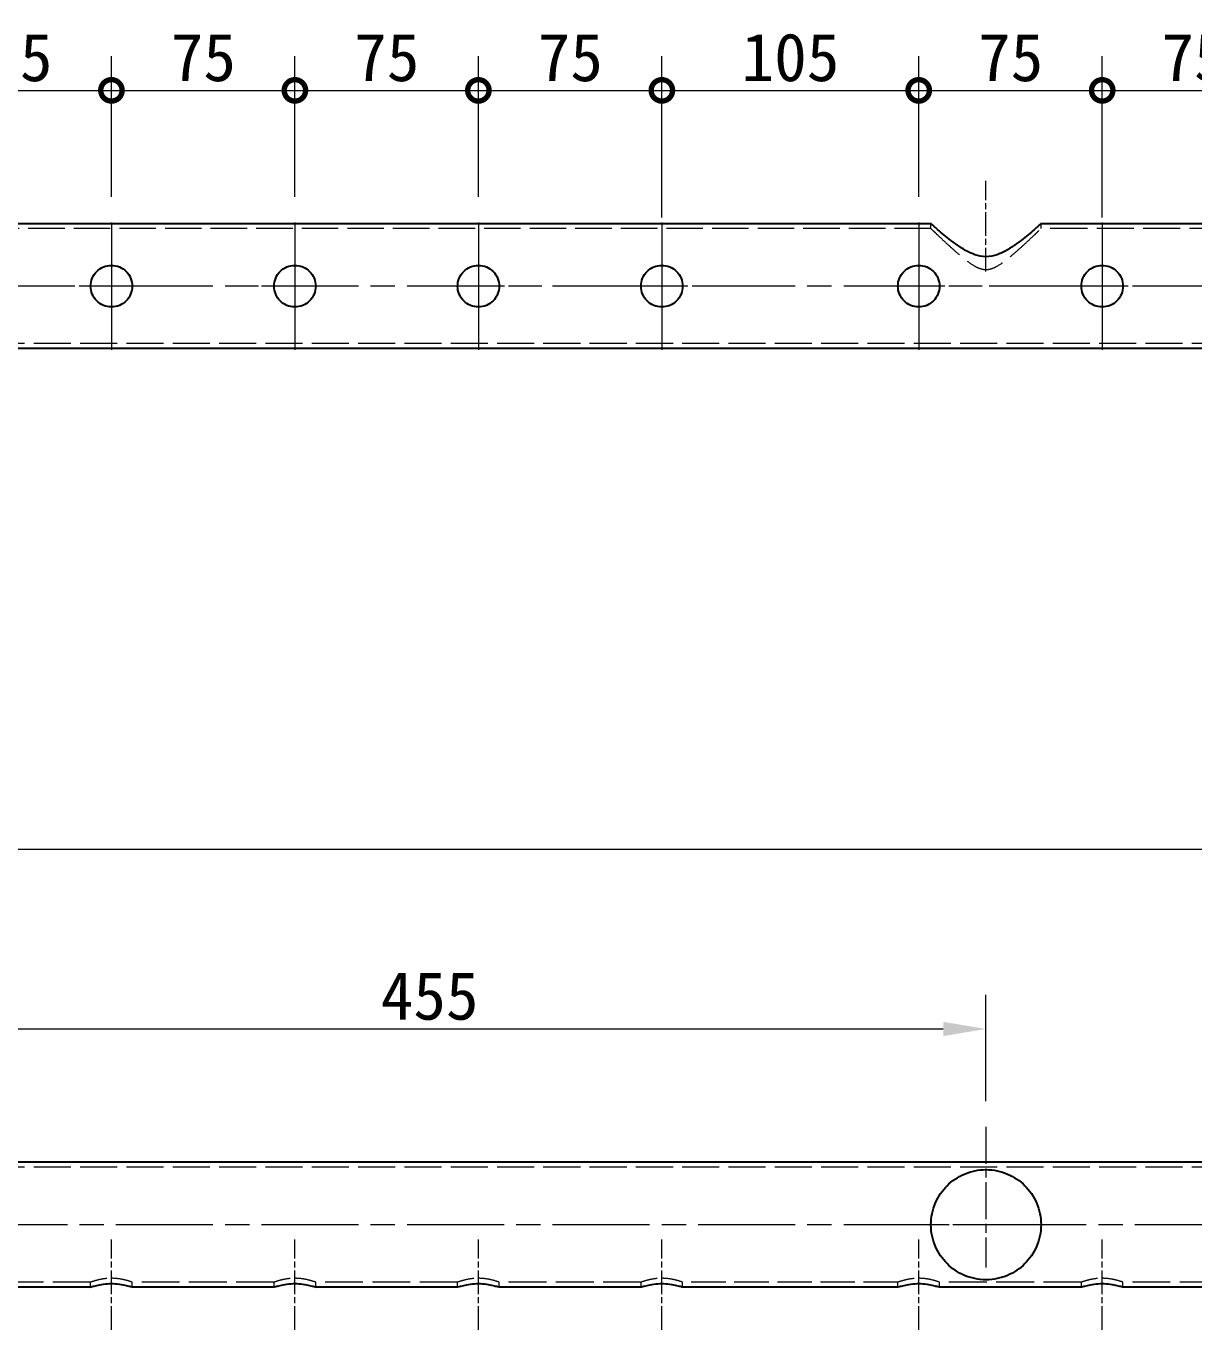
# Model space of a CAD drawing. Header units: millimetres. Extents: x 42 to 2902, y 38 to 2041.
# Drawn here: x 1893 to 2370, y 945 to 1477 of the extents above; entities that cross this region are included whole.
import ezdxf

# ---------------------------------------------------------------- set-up
doc = ezdxf.new("R2010")
doc.units = ezdxf.units.MM
doc.header["$LTSCALE"] = 7
doc.linetypes.add('CHAIN', pattern=[0.3543, 0.2362, -0.0295, 0.0591, -0.0295])
doc.linetypes.add('DASHED', pattern=[0.2067, 0.1654, -0.0413])
for name, color, linetype, lineweight, true_color in [('中心标记 (ISO)', 1, 'CHAIN', 18, 0xff0000), ('中心线 (ISO)', 1, 'CHAIN', 18, 0xff0000), ('尺寸 (ISO)', 7, 'Continuous', 18, 0x008000), ('隐藏 (ISO)', 5, 'DASHED', 18, 0x0000ff)]:
    doc.layers.add(name, color=color, linetype=linetype, lineweight=lineweight, true_color=true_color)
doc.layers.add('可见 (ISO)', color=7, linetype='Continuous', lineweight=25)
doc.styles.add('最新国标', font='simfang.ttf')
doc.dimstyles.new('默认 (GB)', dxfattribs={"dimscale": 7, "dimtxt": 2.8, "dimasz": 2.5, "dimexe": 2, "dimexo": 1.5, "dimgap": 0.5, "dimtad": 1, "dimtoh": 1, "dimdsep": 46, "dimtxsty": '最新国标', "dimcen": 0.09, "dimdle": 10, "dimclrd": 256, "dimclre": 256, "dimclrt": 256, "dimaunit": 1, "dimadec": 3, "dimazin": 2, "dimtfac": 0.535714, "dimtdec": 3, "dimtmove": 0, "dimatfit": 3, "dimfxl": 0, "dimtolj": 1, "dimlwd": -1, "dimlwe": -1, "dimarcsym": 0})

# ---------------------------------------------------------------- blocks, each defined once
blk = doc.blocks.new('_DotSmall')
at = {"color": 0, "linetype": 'ByBlock', "const_width": 0.5}
blk.add_lwpolyline([(-0.0625, 0, 1), (0.0625, 0, 1)], format="xyb", close=True, dxfattribs=at)
blk = doc.blocks.new('*D25')
at = {"layer": 'Defpoints', "color": 0, "transparency": 16777216}
for p in [(1927.49, 1451.13), (1927.49, 1397.13), (1852.49, 1388.63)]:
    blk.add_point(p, dxfattribs=at)
at = {"layer": '尺寸 (ISO)', "color": 116, "true_color": 0x00803f, "transparency": 16777216}
for p, q in [((1852.49, 1399.13), (1852.49, 1465.13)), ((1927.49, 1407.63), (1927.49, 1465.13)), ((1852.49, 1451.13), (1927.49, 1451.13))]:
    blk.add_line(p, q, dxfattribs=at)
at = {"layer": '尺寸 (ISO)', "color": 116, "true_color": 0x00803f, "transparency": 16777216, "xscale": 17.5, "yscale": 17.5, "zscale": 17.5, "rotation": 180}
blk.add_blockref('_DotSmall', (1852.49, 1451.13), dxfattribs=at)
at = {"layer": '尺寸 (ISO)', "color": 116, "true_color": 0x00803f, "transparency": 16777216, "xscale": 17.5, "yscale": 17.5, "zscale": 17.5}
blk.add_blockref('_DotSmall', (1927.49, 1451.13), dxfattribs=at)
at = {"layer": '尺寸 (ISO)', "transparency": 16777216, "insert": (1890.07, 1464.54), "char_height": 19.6, "attachment_point": 5, "style": '最新国标'}
blk.add_mtext('\\A1;75', dxfattribs=at)
blk = doc.blocks.new('*D26')
at = {"layer": 'Defpoints', "color": 0, "transparency": 16777216}
for p in [(2002.49, 1451.13), (1927.49, 1397.13), (2002.49, 1397.13)]:
    blk.add_point(p, dxfattribs=at)
at = {"layer": '尺寸 (ISO)', "color": 116, "true_color": 0x00803f, "transparency": 16777216}
for p, q in [((1927.49, 1407.63), (1927.49, 1465.13)), ((2002.49, 1407.63), (2002.49, 1465.13)), ((1927.49, 1451.13), (2002.49, 1451.13))]:
    blk.add_line(p, q, dxfattribs=at)
at = {"layer": '尺寸 (ISO)', "color": 116, "true_color": 0x00803f, "transparency": 16777216, "xscale": 17.5, "yscale": 17.5, "zscale": 17.5, "rotation": 180}
blk.add_blockref('_DotSmall', (1927.49, 1451.13), dxfattribs=at)
at = {"layer": '尺寸 (ISO)', "color": 116, "true_color": 0x00803f, "transparency": 16777216, "xscale": 17.5, "yscale": 17.5, "zscale": 17.5}
blk.add_blockref('_DotSmall', (2002.49, 1451.13), dxfattribs=at)
at = {"layer": '尺寸 (ISO)', "transparency": 16777216, "insert": (1965.07, 1464.54), "char_height": 19.6, "attachment_point": 5, "style": '最新国标'}
blk.add_mtext('\\A1;75', dxfattribs=at)
blk = doc.blocks.new('*D27')
at = {"layer": 'Defpoints', "color": 0, "transparency": 16777216}
for p in [(2077.49, 1451.13), (2002.49, 1397.13), (2077.49, 1397.13)]:
    blk.add_point(p, dxfattribs=at)
at = {"layer": '尺寸 (ISO)', "color": 116, "true_color": 0x00803f, "transparency": 16777216}
for p, q in [((2002.49, 1407.63), (2002.49, 1465.13)), ((2077.49, 1407.63), (2077.49, 1465.13)), ((2002.49, 1451.13), (2077.49, 1451.13))]:
    blk.add_line(p, q, dxfattribs=at)
at = {"layer": '尺寸 (ISO)', "color": 116, "true_color": 0x00803f, "transparency": 16777216, "xscale": 17.5, "yscale": 17.5, "zscale": 17.5, "rotation": 180}
blk.add_blockref('_DotSmall', (2002.49, 1451.13), dxfattribs=at)
at = {"layer": '尺寸 (ISO)', "color": 116, "true_color": 0x00803f, "transparency": 16777216, "xscale": 17.5, "yscale": 17.5, "zscale": 17.5}
blk.add_blockref('_DotSmall', (2077.49, 1451.13), dxfattribs=at)
at = {"layer": '尺寸 (ISO)', "transparency": 16777216, "insert": (2040.07, 1464.54), "char_height": 19.6, "attachment_point": 5, "style": '最新国标'}
blk.add_mtext('\\A1;75', dxfattribs=at)
blk = doc.blocks.new('*D28')
at = {"layer": 'Defpoints', "color": 0, "transparency": 16777216}
for p in [(2152.49, 1451.13), (2077.49, 1397.13), (2152.49, 1388.63)]:
    blk.add_point(p, dxfattribs=at)
at = {"layer": '尺寸 (ISO)', "color": 116, "true_color": 0x00803f, "transparency": 16777216}
for p, q in [((2077.49, 1407.63), (2077.49, 1465.13)), ((2152.49, 1399.13), (2152.49, 1465.13)), ((2077.49, 1451.13), (2152.49, 1451.13))]:
    blk.add_line(p, q, dxfattribs=at)
at = {"layer": '尺寸 (ISO)', "color": 116, "true_color": 0x00803f, "transparency": 16777216, "xscale": 17.5, "yscale": 17.5, "zscale": 17.5, "rotation": 180}
blk.add_blockref('_DotSmall', (2077.49, 1451.13), dxfattribs=at)
at = {"layer": '尺寸 (ISO)', "color": 116, "true_color": 0x00803f, "transparency": 16777216, "xscale": 17.5, "yscale": 17.5, "zscale": 17.5}
blk.add_blockref('_DotSmall', (2152.49, 1451.13), dxfattribs=at)
at = {"layer": '尺寸 (ISO)', "transparency": 16777216, "insert": (2115.07, 1464.54), "char_height": 19.6, "attachment_point": 5, "style": '最新国标'}
blk.add_mtext('\\A1;75', dxfattribs=at)
blk = doc.blocks.new('*D29')
at = {"layer": 'Defpoints', "color": 0, "transparency": 16777216}
for p in [(2257.49, 1451.13), (2257.49, 1397.13), (2152.49, 1388.63)]:
    blk.add_point(p, dxfattribs=at)
at = {"layer": '尺寸 (ISO)', "color": 116, "true_color": 0x00803f, "transparency": 16777216}
for p, q in [((2152.49, 1399.13), (2152.49, 1465.13)), ((2257.49, 1407.63), (2257.49, 1465.13)), ((2152.49, 1451.13), (2257.49, 1451.13))]:
    blk.add_line(p, q, dxfattribs=at)
at = {"layer": '尺寸 (ISO)', "color": 116, "true_color": 0x00803f, "transparency": 16777216, "xscale": 17.5, "yscale": 17.5, "zscale": 17.5, "rotation": 180}
blk.add_blockref('_DotSmall', (2152.49, 1451.13), dxfattribs=at)
at = {"layer": '尺寸 (ISO)', "color": 116, "true_color": 0x00803f, "transparency": 16777216, "xscale": 17.5, "yscale": 17.5, "zscale": 17.5}
blk.add_blockref('_DotSmall', (2257.49, 1451.13), dxfattribs=at)
at = {"layer": '尺寸 (ISO)', "transparency": 16777216, "insert": (2205.07, 1464.54), "char_height": 19.6, "attachment_point": 5, "style": '最新国标'}
blk.add_mtext('\\A1;105', dxfattribs=at)
blk = doc.blocks.new('*D30')
at = {"layer": 'Defpoints', "color": 0, "transparency": 16777216}
for p in [(2332.49, 1451.13), (2257.49, 1397.13), (2332.49, 1388.63)]:
    blk.add_point(p, dxfattribs=at)
at = {"layer": '尺寸 (ISO)', "color": 116, "true_color": 0x00803f, "transparency": 16777216}
for p, q in [((2257.49, 1407.63), (2257.49, 1465.13)), ((2332.49, 1399.13), (2332.49, 1465.13)), ((2257.49, 1451.13), (2332.49, 1451.13))]:
    blk.add_line(p, q, dxfattribs=at)
at = {"layer": '尺寸 (ISO)', "color": 116, "true_color": 0x00803f, "transparency": 16777216, "xscale": 17.5, "yscale": 17.5, "zscale": 17.5, "rotation": 180}
blk.add_blockref('_DotSmall', (2257.49, 1451.13), dxfattribs=at)
at = {"layer": '尺寸 (ISO)', "color": 116, "true_color": 0x00803f, "transparency": 16777216, "xscale": 17.5, "yscale": 17.5, "zscale": 17.5}
blk.add_blockref('_DotSmall', (2332.49, 1451.13), dxfattribs=at)
at = {"layer": '尺寸 (ISO)', "transparency": 16777216, "insert": (2295.07, 1464.54), "char_height": 19.6, "attachment_point": 5, "style": '最新国标'}
blk.add_mtext('\\A1;75', dxfattribs=at)
blk = doc.blocks.new('*D31')
at = {"layer": 'Defpoints', "color": 0, "transparency": 16777216}
for p in [(2407.49, 1451.13), (2407.49, 1397.13), (2332.49, 1388.63)]:
    blk.add_point(p, dxfattribs=at)
at = {"layer": '尺寸 (ISO)', "color": 116, "true_color": 0x00803f, "transparency": 16777216}
for p, q in [((2332.49, 1399.13), (2332.49, 1465.13)), ((2407.49, 1407.63), (2407.49, 1465.13)), ((2332.49, 1451.13), (2407.49, 1451.13))]:
    blk.add_line(p, q, dxfattribs=at)
at = {"layer": '尺寸 (ISO)', "color": 116, "true_color": 0x00803f, "transparency": 16777216, "xscale": 17.5, "yscale": 17.5, "zscale": 17.5, "rotation": 180}
blk.add_blockref('_DotSmall', (2332.49, 1451.13), dxfattribs=at)
at = {"layer": '尺寸 (ISO)', "color": 116, "true_color": 0x00803f, "transparency": 16777216, "xscale": 17.5, "yscale": 17.5, "zscale": 17.5}
blk.add_blockref('_DotSmall', (2407.49, 1451.13), dxfattribs=at)
at = {"layer": '尺寸 (ISO)', "transparency": 16777216, "insert": (2370.07, 1464.54), "char_height": 19.6, "attachment_point": 5, "style": '最新国标'}
blk.add_mtext('\\A1;75', dxfattribs=at)
blk = doc.blocks.new('*D37')
at = {"layer": 'Defpoints', "color": 0, "transparency": 16777216}
for p in [(2284.99, 1067.59), (1829.99, 1027.59), (2284.99, 1027.59)]:
    blk.add_point(p, dxfattribs=at)
at = {"layer": '尺寸 (ISO)', "color": 116, "true_color": 0x00803f, "transparency": 16777216}
for p, q in [((1829.99, 1038.09), (1829.99, 1081.59)), ((2284.99, 1038.09), (2284.99, 1081.59)), ((1829.99, 1067.59), (2267.49, 1067.59))]:
    blk.add_line(p, q, dxfattribs=at)
blk.add_solid([(2267.49, 1070.51), (2267.49, 1064.68), (2284.99, 1067.59)], dxfattribs=at)
at = {"layer": '尺寸 (ISO)', "color": 116, "true_color": 0x00803f, "transparency": 16777216, "xscale": 17.5, "yscale": 17.5, "zscale": 17.5, "rotation": 180}
blk.add_blockref('_DotSmall', (1829.99, 1067.59), dxfattribs=at)
at = {"layer": '尺寸 (ISO)', "transparency": 16777216, "insert": (2057.57, 1081.01), "char_height": 19.6, "attachment_point": 5, "style": '最新国标'}
blk.add_mtext('\\A1;455', dxfattribs=at)
blk = doc.blocks.new('*D38')
at = {"layer": 'Defpoints', "color": 0, "transparency": 16777216}
for p in [(2724.99, 1141.09), (244.99, 1013.09), (2724.99, 1013.09)]:
    blk.add_point(p, dxfattribs=at)
at = {"layer": '尺寸 (ISO)', "color": 116, "true_color": 0x00803f, "transparency": 16777216}
for p, q in [((244.99, 1023.59), (244.99, 1155.09)), ((2724.99, 1023.59), (2724.99, 1155.09)), ((262.49, 1141.09), (2707.49, 1141.09))]:
    blk.add_line(p, q, dxfattribs=at)
for points in [[(262.49, 1144.01), (262.49, 1138.18), (244.99, 1141.09)], [(2707.49, 1144.01), (2707.49, 1138.18), (2724.99, 1141.09)]]:
    blk.add_solid(points, dxfattribs=at)
at = {"layer": '尺寸 (ISO)', "transparency": 16777216, "insert": (1484.99, 1154.51), "char_height": 19.6, "attachment_point": 5, "style": '最新国标'}
blk.add_mtext('\\A1;2480', dxfattribs=at)

msp = doc.modelspace()

# ---------------------------------------------------------------- linework, layer by layer
at = {"layer": '中心标记 (ISO)', "ltscale": 6.905261}
for p, q in [((1927.488, 1397.13), (1927.488, 1353.63)), ((2002.488, 1397.13), (2002.488, 1353.63)), ((2077.488, 1397.13), (2077.488, 1353.63)), ((2152.488, 1397.13), (2152.488, 1353.63)), ((2257.488, 1397.13), (2257.488, 1353.63)), ((2332.488, 1397.13), (2332.488, 1353.63)), ((1927.488, 1388.63), (1927.488, 1345.13)), ((2002.488, 1388.63), (2002.488, 1345.13)), ((2077.488, 1388.63), (2077.488, 1345.13)), ((2152.488, 1388.63), (2152.488, 1345.13)), ((2257.488, 1388.63), (2257.488, 1345.13)), ((2332.488, 1388.63), (2332.488, 1345.13))]:
    msp.add_line(p, q, dxfattribs=at)
at = {"layer": '中心标记 (ISO)', "ltscale": 8.254583}
for p, q in [((1953.488, 1371.13), (1901.488, 1371.13)), ((1953.488, 1371.13), (1901.488, 1371.13)), ((2028.488, 1371.13), (1976.488, 1371.13)), ((2028.488, 1371.13), (1976.488, 1371.13)), ((2103.488, 1371.13), (2051.488, 1371.13)), ((2103.488, 1371.13), (2051.488, 1371.13)), ((2178.488, 1371.13), (2126.488, 1371.13)), ((2178.488, 1371.13), (2126.488, 1371.13)), ((2283.488, 1371.13), (2231.488, 1371.13)), ((2283.488, 1371.13), (2231.488, 1371.13)), ((2358.488, 1371.13), (2306.488, 1371.13)), ((2358.488, 1371.13), (2306.488, 1371.13))]:
    msp.add_line(p, q, dxfattribs=at)
at = {"layer": '中心标记 (ISO)', "ltscale": 9.127675}
msp.add_line((2284.988, 1027.594), (2284.988, 970.094), dxfattribs=at)
at = {"layer": '中心标记 (ISO)', "ltscale": 12.699413}
msp.add_line((2324.988, 987.594), (2244.988, 987.594), dxfattribs=at)
at = {"layer": '中心线 (ISO)', "ltscale": 5.873425}
for p, q in [((2284.988, 1377.13), (2284.988, 1414.13)), ((1927.488, 944.594), (1927.488, 981.594)), ((2002.488, 944.594), (2002.488, 981.594)), ((2077.488, 944.594), (2077.488, 981.594)), ((2152.488, 944.594), (2152.488, 981.594)), ((2257.488, 944.594), (2257.488, 981.594)), ((2332.488, 944.594), (2332.488, 981.594))]:
    msp.add_line(p, q, dxfattribs=at)
at = {"layer": '中心线 (ISO)', "ltscale": 23.990969}
for p, q in [((2742.488, 1371.13), (227.488, 1371.13)), ((2742.488, 987.594), (227.488, 987.594))]:
    msp.add_line(p, q, dxfattribs=at)
at = {"layer": '可见 (ISO)'}
for p, q in [((2262.488, 1396.63), (1852.488, 1396.63)), ((2724.988, 1396.63), (2307.488, 1396.63)), ((2724.988, 1345.63), (244.988, 1345.63)), ((2724.988, 1013.094), (244.988, 1013.094)), ((1918.988, 962.094), (1860.988, 962.094)), ((1993.988, 962.094), (1935.988, 962.094)), ((2068.988, 962.094), (2010.988, 962.094)), ((2143.988, 962.094), (2085.988, 962.094)), ((2248.988, 962.094), (2160.988, 962.094)), ((2323.988, 962.094), (2265.988, 962.094)), ((2398.988, 962.094), (2340.988, 962.094))]:
    msp.add_line(p, q, dxfattribs=at)
for points, knots in [([(2307.488, 1396.63), (2307.488, 1396.63), (2307.334, 1396.493), (2306.715, 1395.95), (2306.252, 1395.544), (2305.068, 1394.521), (2304.347, 1393.902), (2302.727, 1392.542), (2301.829, 1391.801), (2299.906, 1390.266), (2298.802, 1389.41), (2296.421, 1387.684), (2295.146, 1386.815), (2292.466, 1385.228), (2291.064, 1384.511), (2288.131, 1383.459), (2286.599, 1383.13), (2283.378, 1383.13), (2281.845, 1383.459), (2278.913, 1384.511), (2277.511, 1385.228), (2274.831, 1386.815), (2273.555, 1387.684), (2271.175, 1389.41), (2270.07, 1390.266), (2268.148, 1391.801), (2267.25, 1392.542), (2265.63, 1393.902), (2264.908, 1394.521), (2263.725, 1395.544), (2263.261, 1395.95), (2262.643, 1396.493), (2262.488, 1396.63), (2262.488, 1396.63)], [3.7471351, 3.7471351, 3.7471351, 3.7471351, 4.200678, 4.200678, 4.6542208, 4.6542208, 5.1077637, 5.1077637, 5.5613066, 5.5613066, 6.0445475, 6.0445475, 6.5277884, 6.5277884, 7.0110293, 7.0110293, 7.4942702, 7.4942702, 7.9775111, 7.9775111, 8.460752, 8.460752, 8.9439929, 8.9439929, 9.4272338, 9.4272338, 9.8807767, 9.8807767, 10.3343195, 10.3343195, 10.7878624, 10.7878624, 11.2414053, 11.2414053, 11.2414053, 11.2414053]), ([(1918.988, 1371.13), (1918.988, 1372.206), (1919.205, 1373.348), (1920.075, 1375.44), (1920.728, 1376.391), (1922.228, 1377.891), (1923.178, 1378.543), (1925.27, 1379.413), (1926.412, 1379.63), (1928.565, 1379.63), (1929.707, 1379.413), (1931.798, 1378.543), (1932.749, 1377.891), (1934.249, 1376.391), (1934.902, 1375.44), (1935.772, 1373.348), (1935.988, 1372.206), (1935.988, 1371.13)], [1.2914902, 1.2914902, 1.2914902, 1.2914902, 1.6142879, 1.6142879, 1.9370856, 1.9370856, 2.260033, 2.260033, 2.5829805, 2.5829805, 2.905928, 2.905928, 3.2288754, 3.2288754, 3.5516731, 3.5516731, 3.8744707, 3.8744707, 3.8744707, 3.8744707]), ([(1993.988, 1371.13), (1993.988, 1372.206), (1994.205, 1373.348), (1995.075, 1375.44), (1995.728, 1376.391), (1997.228, 1377.891), (1998.178, 1378.543), (2000.27, 1379.413), (2001.412, 1379.63), (2003.565, 1379.63), (2004.707, 1379.413), (2006.798, 1378.543), (2007.749, 1377.891), (2009.249, 1376.391), (2009.902, 1375.44), (2010.772, 1373.348), (2010.988, 1372.206), (2010.988, 1371.13)], [1.2914902, 1.2914902, 1.2914902, 1.2914902, 1.6142879, 1.6142879, 1.9370856, 1.9370856, 2.260033, 2.260033, 2.5829805, 2.5829805, 2.905928, 2.905928, 3.2288754, 3.2288754, 3.5516731, 3.5516731, 3.8744707, 3.8744707, 3.8744707, 3.8744707]), ([(2068.988, 1371.13), (2068.988, 1372.206), (2069.205, 1373.348), (2070.075, 1375.44), (2070.728, 1376.391), (2072.228, 1377.891), (2073.178, 1378.543), (2075.27, 1379.413), (2076.412, 1379.63), (2078.565, 1379.63), (2079.707, 1379.413), (2081.798, 1378.543), (2082.749, 1377.891), (2084.249, 1376.391), (2084.902, 1375.44), (2085.772, 1373.348), (2085.988, 1372.206), (2085.988, 1371.13)], [1.2914902, 1.2914902, 1.2914902, 1.2914902, 1.6142879, 1.6142879, 1.9370856, 1.9370856, 2.260033, 2.260033, 2.5829805, 2.5829805, 2.905928, 2.905928, 3.2288754, 3.2288754, 3.5516731, 3.5516731, 3.8744707, 3.8744707, 3.8744707, 3.8744707]), ([(2143.988, 1371.13), (2143.988, 1372.206), (2144.205, 1373.348), (2145.075, 1375.44), (2145.728, 1376.391), (2147.228, 1377.891), (2148.178, 1378.543), (2150.27, 1379.413), (2151.412, 1379.63), (2153.565, 1379.63), (2154.707, 1379.413), (2156.798, 1378.543), (2157.749, 1377.891), (2159.249, 1376.391), (2159.902, 1375.44), (2160.772, 1373.348), (2160.988, 1372.206), (2160.988, 1371.13)], [1.2914902, 1.2914902, 1.2914902, 1.2914902, 1.6142879, 1.6142879, 1.9370856, 1.9370856, 2.260033, 2.260033, 2.5829805, 2.5829805, 2.905928, 2.905928, 3.2288754, 3.2288754, 3.5516731, 3.5516731, 3.8744707, 3.8744707, 3.8744707, 3.8744707]), ([(2248.988, 1371.13), (2248.988, 1372.206), (2249.205, 1373.348), (2250.075, 1375.44), (2250.728, 1376.391), (2252.228, 1377.891), (2253.178, 1378.543), (2255.27, 1379.413), (2256.412, 1379.63), (2258.565, 1379.63), (2259.707, 1379.413), (2261.798, 1378.543), (2262.749, 1377.891), (2264.249, 1376.391), (2264.902, 1375.44), (2265.772, 1373.348), (2265.988, 1372.206), (2265.988, 1371.13)], [1.2914902, 1.2914902, 1.2914902, 1.2914902, 1.6142879, 1.6142879, 1.9370856, 1.9370856, 2.260033, 2.260033, 2.5829805, 2.5829805, 2.905928, 2.905928, 3.2288754, 3.2288754, 3.5516731, 3.5516731, 3.8744707, 3.8744707, 3.8744707, 3.8744707]), ([(2323.988, 1371.13), (2323.988, 1372.206), (2324.205, 1373.348), (2325.075, 1375.44), (2325.728, 1376.391), (2327.228, 1377.891), (2328.178, 1378.543), (2330.27, 1379.413), (2331.412, 1379.63), (2333.565, 1379.63), (2334.707, 1379.413), (2336.798, 1378.543), (2337.749, 1377.891), (2339.249, 1376.391), (2339.902, 1375.44), (2340.772, 1373.348), (2340.988, 1372.206), (2340.988, 1371.13)], [1.2914902, 1.2914902, 1.2914902, 1.2914902, 1.6142879, 1.6142879, 1.9370856, 1.9370856, 2.260033, 2.260033, 2.5829805, 2.5829805, 2.905928, 2.905928, 3.2288754, 3.2288754, 3.5516731, 3.5516731, 3.8744707, 3.8744707, 3.8744707, 3.8744707]), ([(1935.988, 1371.13), (1935.988, 1370.054), (1935.772, 1368.912), (1934.902, 1366.82), (1934.249, 1365.87), (1932.749, 1364.369), (1931.798, 1363.717), (1929.707, 1362.847), (1928.565, 1362.63), (1927.488, 1362.63), (1926.412, 1362.63), (1925.27, 1362.847), (1923.178, 1363.717), (1922.228, 1364.369), (1920.728, 1365.87), (1920.075, 1366.82), (1919.205, 1368.912), (1918.988, 1370.054), (1918.988, 1371.13)], [3.8744707, 3.8744707, 3.8744707, 3.8744707, 4.1972684, 4.1972684, 4.5200661, 4.5200661, 4.8430135, 4.8430135, 5.165961, 5.165961, 5.165961, 5.4889085, 5.4889085, 5.8118559, 5.8118559, 6.1346536, 6.1346536, 6.4574512, 6.4574512, 6.4574512, 6.4574512]), ([(2010.988, 1371.13), (2010.988, 1370.054), (2010.772, 1368.912), (2009.902, 1366.82), (2009.249, 1365.87), (2007.749, 1364.369), (2006.798, 1363.717), (2004.707, 1362.847), (2003.565, 1362.63), (2002.488, 1362.63), (2001.412, 1362.63), (2000.27, 1362.847), (1998.178, 1363.717), (1997.228, 1364.369), (1995.728, 1365.87), (1995.075, 1366.82), (1994.205, 1368.912), (1993.988, 1370.054), (1993.988, 1371.13)], [3.8744707, 3.8744707, 3.8744707, 3.8744707, 4.1972684, 4.1972684, 4.5200661, 4.5200661, 4.8430135, 4.8430135, 5.165961, 5.165961, 5.165961, 5.4889085, 5.4889085, 5.8118559, 5.8118559, 6.1346536, 6.1346536, 6.4574512, 6.4574512, 6.4574512, 6.4574512]), ([(2085.988, 1371.13), (2085.988, 1370.054), (2085.772, 1368.912), (2084.902, 1366.82), (2084.249, 1365.87), (2082.749, 1364.369), (2081.798, 1363.717), (2079.707, 1362.847), (2078.565, 1362.63), (2077.488, 1362.63), (2076.412, 1362.63), (2075.27, 1362.847), (2073.178, 1363.717), (2072.228, 1364.369), (2070.728, 1365.87), (2070.075, 1366.82), (2069.205, 1368.912), (2068.988, 1370.054), (2068.988, 1371.13)], [3.8744707, 3.8744707, 3.8744707, 3.8744707, 4.1972684, 4.1972684, 4.5200661, 4.5200661, 4.8430135, 4.8430135, 5.165961, 5.165961, 5.165961, 5.4889085, 5.4889085, 5.8118559, 5.8118559, 6.1346536, 6.1346536, 6.4574512, 6.4574512, 6.4574512, 6.4574512]), ([(2160.988, 1371.13), (2160.988, 1370.054), (2160.772, 1368.912), (2159.902, 1366.82), (2159.249, 1365.87), (2157.749, 1364.369), (2156.798, 1363.717), (2154.707, 1362.847), (2153.565, 1362.63), (2152.488, 1362.63), (2151.412, 1362.63), (2150.27, 1362.847), (2148.178, 1363.717), (2147.228, 1364.369), (2145.728, 1365.87), (2145.075, 1366.82), (2144.205, 1368.912), (2143.988, 1370.054), (2143.988, 1371.13)], [3.8744707, 3.8744707, 3.8744707, 3.8744707, 4.1972684, 4.1972684, 4.5200661, 4.5200661, 4.8430135, 4.8430135, 5.165961, 5.165961, 5.165961, 5.4889085, 5.4889085, 5.8118559, 5.8118559, 6.1346536, 6.1346536, 6.4574512, 6.4574512, 6.4574512, 6.4574512]), ([(2265.988, 1371.13), (2265.988, 1370.054), (2265.772, 1368.912), (2264.902, 1366.82), (2264.249, 1365.87), (2262.749, 1364.369), (2261.798, 1363.717), (2259.707, 1362.847), (2258.565, 1362.63), (2257.488, 1362.63), (2256.412, 1362.63), (2255.27, 1362.847), (2253.178, 1363.717), (2252.228, 1364.369), (2250.728, 1365.87), (2250.075, 1366.82), (2249.205, 1368.912), (2248.988, 1370.054), (2248.988, 1371.13)], [3.8744707, 3.8744707, 3.8744707, 3.8744707, 4.1972684, 4.1972684, 4.5200661, 4.5200661, 4.8430135, 4.8430135, 5.165961, 5.165961, 5.165961, 5.4889085, 5.4889085, 5.8118559, 5.8118559, 6.1346536, 6.1346536, 6.4574512, 6.4574512, 6.4574512, 6.4574512]), ([(2340.988, 1371.13), (2340.988, 1370.054), (2340.772, 1368.912), (2339.902, 1366.82), (2339.249, 1365.87), (2337.749, 1364.369), (2336.798, 1363.717), (2334.707, 1362.847), (2333.565, 1362.63), (2332.488, 1362.63), (2331.412, 1362.63), (2330.27, 1362.847), (2328.178, 1363.717), (2327.228, 1364.369), (2325.728, 1365.87), (2325.075, 1366.82), (2324.205, 1368.912), (2323.988, 1370.054), (2323.988, 1371.13)], [3.8744707, 3.8744707, 3.8744707, 3.8744707, 4.1972684, 4.1972684, 4.5200661, 4.5200661, 4.8430135, 4.8430135, 5.165961, 5.165961, 5.165961, 5.4889085, 5.4889085, 5.8118559, 5.8118559, 6.1346536, 6.1346536, 6.4574512, 6.4574512, 6.4574512, 6.4574512]), ([(2262.488, 987.594), (2262.488, 989.106), (2262.643, 990.641), (2263.261, 993.638), (2263.725, 995.101), (2264.908, 997.855), (2265.63, 999.15), (2267.25, 1001.509), (2268.148, 1002.573), (2270.07, 1004.496), (2271.175, 1005.413), (2273.555, 1007.026), (2274.831, 1007.724), (2277.511, 1008.865), (2278.913, 1009.31), (2281.845, 1009.924), (2283.378, 1010.094), (2284.988, 1010.094), (2286.599, 1010.094), (2288.131, 1009.924), (2291.064, 1009.31), (2292.466, 1008.865), (2295.146, 1007.724), (2296.421, 1007.026), (2298.802, 1005.413), (2299.906, 1004.496), (2301.829, 1002.573), (2302.727, 1001.509), (2304.347, 999.15), (2305.068, 997.855), (2306.252, 995.101), (2306.715, 993.638), (2307.334, 990.641), (2307.488, 989.106), (2307.488, 987.594)], [11.2414053, 11.2414053, 11.2414053, 11.2414053, 11.6949481, 11.6949481, 12.148491, 12.148491, 12.6020339, 12.6020339, 13.0555767, 13.0555767, 13.5388176, 13.5388176, 14.0220585, 14.0220585, 14.5052994, 14.5052994, 14.9885403, 14.9885403, 14.9885403, 15.4717812, 15.4717812, 15.9550221, 15.9550221, 16.4382631, 16.4382631, 16.921504, 16.921504, 17.3750468, 17.3750468, 17.8285897, 17.8285897, 18.2821326, 18.2821326, 18.7356754, 18.7356754, 18.7356754, 18.7356754]), ([(2307.488, 987.594), (2307.488, 986.082), (2307.334, 984.547), (2306.715, 981.55), (2306.252, 980.087), (2305.068, 977.333), (2304.347, 976.038), (2302.727, 973.679), (2301.829, 972.615), (2299.906, 970.692), (2298.802, 969.775), (2296.421, 968.162), (2295.146, 967.464), (2292.466, 966.323), (2291.064, 965.878), (2288.131, 965.264), (2286.599, 965.094), (2283.378, 965.094), (2281.845, 965.264), (2278.913, 965.878), (2277.511, 966.323), (2274.831, 967.464), (2273.555, 968.162), (2271.175, 969.775), (2270.07, 970.692), (2268.148, 972.615), (2267.25, 973.679), (2265.63, 976.038), (2264.908, 977.333), (2263.725, 980.087), (2263.261, 981.55), (2262.643, 984.547), (2262.488, 986.082), (2262.488, 987.594)], [3.7471351, 3.7471351, 3.7471351, 3.7471351, 4.200678, 4.200678, 4.6542208, 4.6542208, 5.1077637, 5.1077637, 5.5613066, 5.5613066, 6.0445475, 6.0445475, 6.5277884, 6.5277884, 7.0110293, 7.0110293, 7.4942702, 7.4942702, 7.9775111, 7.9775111, 8.460752, 8.460752, 8.9439929, 8.9439929, 9.4272338, 9.4272338, 9.8807767, 9.8807767, 10.3343195, 10.3343195, 10.7878624, 10.7878624, 11.2414053, 11.2414053, 11.2414053, 11.2414053]), ([(1918.988, 962.094), (1918.988, 962.094), (1919.205, 962.169), (1920.075, 962.439), (1920.728, 962.631), (1922.228, 962.994), (1923.178, 963.191), (1925.27, 963.472), (1926.412, 963.552), (1928.565, 963.552), (1929.707, 963.472), (1931.798, 963.191), (1932.749, 962.994), (1934.249, 962.631), (1934.902, 962.439), (1935.772, 962.169), (1935.988, 962.094), (1935.988, 962.094)], [1.2914902, 1.2914902, 1.2914902, 1.2914902, 1.6142879, 1.6142879, 1.9370856, 1.9370856, 2.260033, 2.260033, 2.5829805, 2.5829805, 2.905928, 2.905928, 3.2288754, 3.2288754, 3.5516731, 3.5516731, 3.8744707, 3.8744707, 3.8744707, 3.8744707]), ([(1993.988, 962.094), (1993.988, 962.094), (1994.205, 962.169), (1995.075, 962.439), (1995.728, 962.631), (1997.228, 962.994), (1998.178, 963.191), (2000.27, 963.472), (2001.412, 963.552), (2003.565, 963.552), (2004.707, 963.472), (2006.798, 963.191), (2007.749, 962.994), (2009.249, 962.631), (2009.902, 962.439), (2010.772, 962.169), (2010.988, 962.094), (2010.988, 962.094)], [1.2914902, 1.2914902, 1.2914902, 1.2914902, 1.6142879, 1.6142879, 1.9370856, 1.9370856, 2.260033, 2.260033, 2.5829805, 2.5829805, 2.905928, 2.905928, 3.2288754, 3.2288754, 3.5516731, 3.5516731, 3.8744707, 3.8744707, 3.8744707, 3.8744707]), ([(2068.988, 962.094), (2068.988, 962.094), (2069.205, 962.169), (2070.075, 962.439), (2070.728, 962.631), (2072.228, 962.994), (2073.178, 963.191), (2075.27, 963.472), (2076.412, 963.552), (2078.565, 963.552), (2079.707, 963.472), (2081.798, 963.191), (2082.749, 962.994), (2084.249, 962.631), (2084.902, 962.439), (2085.772, 962.169), (2085.988, 962.094), (2085.988, 962.094)], [1.2914902, 1.2914902, 1.2914902, 1.2914902, 1.6142879, 1.6142879, 1.9370856, 1.9370856, 2.260033, 2.260033, 2.5829805, 2.5829805, 2.905928, 2.905928, 3.2288754, 3.2288754, 3.5516731, 3.5516731, 3.8744707, 3.8744707, 3.8744707, 3.8744707]), ([(2143.988, 962.094), (2143.988, 962.094), (2144.205, 962.169), (2145.075, 962.439), (2145.728, 962.631), (2147.228, 962.994), (2148.178, 963.191), (2150.27, 963.472), (2151.412, 963.552), (2153.565, 963.552), (2154.707, 963.472), (2156.798, 963.191), (2157.749, 962.994), (2159.249, 962.631), (2159.902, 962.439), (2160.772, 962.169), (2160.988, 962.094), (2160.988, 962.094)], [1.2914902, 1.2914902, 1.2914902, 1.2914902, 1.6142879, 1.6142879, 1.9370856, 1.9370856, 2.260033, 2.260033, 2.5829805, 2.5829805, 2.905928, 2.905928, 3.2288754, 3.2288754, 3.5516731, 3.5516731, 3.8744707, 3.8744707, 3.8744707, 3.8744707]), ([(2248.988, 962.094), (2248.988, 962.094), (2249.205, 962.169), (2250.075, 962.439), (2250.728, 962.631), (2252.228, 962.994), (2253.178, 963.191), (2255.27, 963.472), (2256.412, 963.552), (2258.565, 963.552), (2259.707, 963.472), (2261.798, 963.191), (2262.749, 962.994), (2264.249, 962.631), (2264.902, 962.439), (2265.772, 962.169), (2265.988, 962.094), (2265.988, 962.094)], [1.2914902, 1.2914902, 1.2914902, 1.2914902, 1.6142879, 1.6142879, 1.9370856, 1.9370856, 2.260033, 2.260033, 2.5829805, 2.5829805, 2.905928, 2.905928, 3.2288754, 3.2288754, 3.5516731, 3.5516731, 3.8744707, 3.8744707, 3.8744707, 3.8744707]), ([(2323.988, 962.094), (2323.988, 962.094), (2324.205, 962.169), (2325.075, 962.439), (2325.728, 962.631), (2327.228, 962.994), (2328.178, 963.191), (2330.27, 963.472), (2331.412, 963.552), (2333.565, 963.552), (2334.707, 963.472), (2336.798, 963.191), (2337.749, 962.994), (2339.249, 962.631), (2339.902, 962.439), (2340.772, 962.169), (2340.988, 962.094), (2340.988, 962.094)], [1.2914902, 1.2914902, 1.2914902, 1.2914902, 1.6142879, 1.6142879, 1.9370856, 1.9370856, 2.260033, 2.260033, 2.5829805, 2.5829805, 2.905928, 2.905928, 3.2288754, 3.2288754, 3.5516731, 3.5516731, 3.8744707, 3.8744707, 3.8744707, 3.8744707])]:
    msp.add_open_spline(points, degree=3, knots=knots, dxfattribs=at)
at = {"layer": '隐藏 (ISO)', "ltscale": 0.544099}
for p, q in [((2262.488, 1394.63), (2262.488, 1396.63)), ((2307.488, 1394.63), (2307.488, 1396.63)), ((1918.988, 962.094), (1918.988, 964.094)), ((1935.988, 962.094), (1935.988, 964.094)), ((1993.988, 962.094), (1993.988, 964.094)), ((2010.988, 962.094), (2010.988, 964.094)), ((2068.988, 962.094), (2068.988, 964.094)), ((2085.988, 962.094), (2085.988, 964.094)), ((2143.988, 962.094), (2143.988, 964.094)), ((2160.988, 962.094), (2160.988, 964.094)), ((2248.988, 962.094), (2248.988, 964.094)), ((2265.988, 962.094), (2265.988, 964.094)), ((2323.988, 962.094), (2323.988, 964.094)), ((2340.988, 962.094), (2340.988, 964.094))]:
    msp.add_line(p, q, dxfattribs=at)
at = {"layer": '隐藏 (ISO)', "ltscale": 12.880201}
msp.add_line((2262.488, 1394.63), (1852.488, 1394.63), dxfattribs=at)
at = {"layer": '隐藏 (ISO)', "ltscale": 13.115815}
msp.add_line((2724.988, 1394.63), (2307.488, 1394.63), dxfattribs=at)
at = {"layer": '隐藏 (ISO)', "ltscale": 13.08404}
for p, q in [((2724.988, 1347.63), (244.988, 1347.63)), ((2724.988, 1011.094), (244.988, 1011.094))]:
    msp.add_line(p, q, dxfattribs=at)
at = {"layer": '隐藏 (ISO)', "ltscale": 13.3619}
for p, q in [((1918.988, 964.094), (1860.988, 964.094)), ((1993.988, 964.094), (1935.988, 964.094)), ((2068.988, 964.094), (2010.988, 964.094)), ((2143.988, 964.094), (2085.988, 964.094)), ((2323.988, 964.094), (2265.988, 964.094)), ((2398.988, 964.094), (2340.988, 964.094))]:
    msp.add_line(p, q, dxfattribs=at)
at = {"layer": '隐藏 (ISO)', "ltscale": 12.163937}
msp.add_line((2248.988, 964.094), (2160.988, 964.094), dxfattribs=at)
at = {"layer": '隐藏 (ISO)', "ltscale": 13.755605}
msp.add_open_spline([(2262.488, 1394.63), (2262.488, 1394.63), (2262.648, 1394.477), (2263.279, 1393.874), (2263.75, 1393.425), (2264.944, 1392.29), (2265.668, 1391.604), (2267.28, 1390.09), (2268.168, 1389.263), (2270.125, 1387.462), (2271.277, 1386.416), (2273.713, 1384.275), (2274.997, 1383.179), (2277.634, 1381.102), (2278.969, 1380.124), (2281.073, 1378.94), (2281.789, 1378.595), (2283.306, 1378.081), (2284.105, 1377.912), (2285.871, 1377.912), (2286.671, 1378.081), (2288.188, 1378.595), (2288.904, 1378.94), (2291.008, 1380.124), (2292.343, 1381.102), (2294.98, 1383.179), (2296.264, 1384.275), (2298.7, 1386.416), (2299.852, 1387.462), (2301.809, 1389.263), (2302.696, 1390.09), (2304.309, 1391.604), (2305.033, 1392.29), (2306.227, 1393.425), (2306.698, 1393.874), (2307.329, 1394.477), (2307.488, 1394.63), (2307.488, 1394.63)], degree=3, knots=[3.962272, 3.962272, 3.962272, 3.962272, 4.4230513, 4.4230513, 4.8838305, 4.8838305, 5.3446097, 5.3446097, 5.805389, 5.805389, 6.3351777, 6.3351777, 6.8649665, 6.8649665, 7.3947553, 7.3947553, 7.6596497, 7.6596497, 7.9245441, 7.9245441, 8.1894385, 8.1894385, 8.4543329, 8.4543329, 8.9841216, 8.9841216, 9.5139104, 9.5139104, 10.0436992, 10.0436992, 10.5044784, 10.5044784, 10.9652576, 10.9652576, 11.4260369, 11.4260369, 11.8868161, 11.8868161, 11.8868161, 11.8868161], dxfattribs=at)
at = {"layer": '隐藏 (ISO)', "ltscale": 7.328029}
for points in [[(1935.988, 964.094), (1935.988, 964.094), (1935.771, 964.175), (1934.9, 964.469), (1934.248, 964.677), (1932.749, 965.074), (1931.8, 965.289), (1929.709, 965.597), (1928.567, 965.685), (1926.41, 965.685), (1925.267, 965.597), (1923.177, 965.289), (1922.227, 965.074), (1920.729, 964.677), (1920.076, 964.469), (1919.206, 964.175), (1918.988, 964.094), (1918.988, 964.094)], [(2010.988, 964.094), (2010.988, 964.094), (2010.771, 964.175), (2009.9, 964.469), (2009.248, 964.677), (2007.749, 965.074), (2006.8, 965.289), (2004.709, 965.597), (2003.567, 965.685), (2001.41, 965.685), (2000.267, 965.597), (1998.177, 965.289), (1997.227, 965.074), (1995.729, 964.677), (1995.076, 964.469), (1994.206, 964.175), (1993.988, 964.094), (1993.988, 964.094)], [(2085.988, 964.094), (2085.988, 964.094), (2085.771, 964.175), (2084.9, 964.469), (2084.248, 964.677), (2082.749, 965.074), (2081.8, 965.289), (2079.709, 965.597), (2078.567, 965.685), (2076.41, 965.685), (2075.267, 965.597), (2073.177, 965.289), (2072.227, 965.074), (2070.729, 964.677), (2070.076, 964.469), (2069.206, 964.175), (2068.988, 964.094), (2068.988, 964.094)], [(2160.988, 964.094), (2160.988, 964.094), (2160.771, 964.175), (2159.9, 964.469), (2159.248, 964.677), (2157.749, 965.074), (2156.8, 965.289), (2154.709, 965.597), (2153.567, 965.685), (2151.41, 965.685), (2150.267, 965.597), (2148.177, 965.289), (2147.227, 965.074), (2145.729, 964.677), (2145.076, 964.469), (2144.206, 964.175), (2143.988, 964.094), (2143.988, 964.094)], [(2265.988, 964.094), (2265.988, 964.094), (2265.771, 964.175), (2264.9, 964.469), (2264.248, 964.677), (2262.749, 965.074), (2261.8, 965.289), (2259.709, 965.597), (2258.567, 965.685), (2256.41, 965.685), (2255.267, 965.597), (2253.177, 965.289), (2252.227, 965.074), (2250.729, 964.677), (2250.076, 964.469), (2249.206, 964.175), (2248.988, 964.094), (2248.988, 964.094)], [(2340.988, 964.094), (2340.988, 964.094), (2340.771, 964.175), (2339.9, 964.469), (2339.248, 964.677), (2337.749, 965.074), (2336.8, 965.289), (2334.709, 965.597), (2333.567, 965.685), (2331.41, 965.685), (2330.267, 965.597), (2328.177, 965.289), (2327.227, 965.074), (2325.729, 964.677), (2325.076, 964.469), (2324.206, 964.175), (2323.988, 964.094), (2323.988, 964.094)]]:
    msp.add_open_spline(points, degree=3, knots=[1.2935334, 1.2935334, 1.2935334, 1.2935334, 1.6168106, 1.6168106, 1.9400879, 1.9400879, 2.2635773, 2.2635773, 2.5870668, 2.5870668, 2.9105563, 2.9105563, 3.2340458, 3.2340458, 3.557323, 3.557323, 3.8806002, 3.8806002, 3.8806002, 3.8806002], dxfattribs=at)

# ---------------------------------------------------------------- dimensions: what is measured, and where the dimension line sits
at = {"layer": '尺寸 (ISO)', "color": 116, "true_color": 0x00803f}
for base, p1, p2, override, picture, middle in [((1927.488, 1451.13), (1852.488, 1388.63), (1927.488, 1397.13), {"dimgap": 0.5, "dimtoh": 0, "dimdec": 2, "dimblk1": 'DotSmall', "dimblk2": 'DotSmall', "dimsah": 1, "dimdle": 0, "dimtol": 0, "dimlim": 0, "dimtp": 0, "dimtm": 0, "dimtdec": 3, "dimtofl": 0, "dimatfit": 1}, '*D25', (1890.068, 1451.13)), ((2002.488, 1451.13), (1927.488, 1397.13), (2002.488, 1397.13), {"dimgap": 0.5, "dimtoh": 0, "dimdec": 2, "dimblk1": 'DotSmall', "dimblk2": 'DotSmall', "dimsah": 1, "dimdle": 0, "dimtol": 0, "dimlim": 0, "dimtp": 0, "dimtm": 0, "dimtdec": 3, "dimtofl": 0, "dimatfit": 1}, '*D26', (1965.068, 1451.13)), ((2077.488, 1451.13), (2002.488, 1397.13), (2077.488, 1397.13), {"dimgap": 0.5, "dimtoh": 0, "dimdec": 2, "dimblk1": 'DotSmall', "dimblk2": 'DotSmall', "dimsah": 1, "dimdle": 0, "dimtol": 0, "dimlim": 0, "dimtp": 0, "dimtm": 0, "dimtdec": 3, "dimtofl": 0, "dimatfit": 1}, '*D27', (2040.068, 1451.13)), ((2152.488, 1451.13), (2077.488, 1397.13), (2152.488, 1388.63), {"dimgap": 0.5, "dimtoh": 0, "dimdec": 2, "dimblk1": 'DotSmall', "dimblk2": 'DotSmall', "dimsah": 1, "dimdle": 0, "dimtol": 0, "dimlim": 0, "dimtp": 0, "dimtm": 0, "dimtdec": 3, "dimtofl": 0, "dimatfit": 1}, '*D28', (2115.068, 1451.13)), ((2257.488, 1451.13), (2152.488, 1388.63), (2257.488, 1397.13), {"dimgap": 0.5, "dimtoh": 0, "dimdec": 2, "dimblk1": 'DotSmall', "dimblk2": 'DotSmall', "dimsah": 1, "dimdle": 0, "dimtol": 0, "dimlim": 0, "dimtp": 0, "dimtm": 0, "dimtdec": 3, "dimtofl": 0, "dimatfit": 1}, '*D29', (2205.068, 1451.13)), ((2332.488, 1451.13), (2257.488, 1397.13), (2332.488, 1388.63), {"dimgap": 0.5, "dimtoh": 0, "dimdec": 2, "dimblk1": 'DotSmall', "dimblk2": 'DotSmall', "dimsah": 1, "dimdle": 0, "dimtol": 0, "dimlim": 0, "dimtp": 0, "dimtm": 0, "dimtdec": 3, "dimtofl": 0, "dimatfit": 1}, '*D30', (2295.068, 1451.13)), ((2407.488, 1451.13), (2332.488, 1388.63), (2407.488, 1397.13), {"dimgap": 0.5, "dimtoh": 0, "dimdec": 2, "dimblk1": 'DotSmall', "dimblk2": 'DotSmall', "dimsah": 1, "dimdle": 0, "dimtol": 0, "dimlim": 0, "dimtp": 0, "dimtm": 0, "dimtdec": 3, "dimtofl": 0, "dimatfit": 1}, '*D31', (2370.068, 1451.13)), ((2284.988, 1067.594), (1829.988, 1027.594), (2284.988, 1027.594), {"dimgap": 0.5, "dimtoh": 0, "dimdec": 2, "dimblk1": 'DotSmall', "dimsah": 1, "dimdle": 0, "dimtol": 0, "dimlim": 0, "dimtp": 0, "dimtm": 0, "dimtdec": 3, "dimtofl": 0, "dimatfit": 1}, '*D37', (2057.568, 1067.594))]:
    dim = msp.add_linear_dim(base=base, p1=p1, p2=p2, angle=180, dimstyle='默认 (GB)', override=override, dxfattribs=at)
    dim.commit()
    dim.dimension.update_dxf_attribs({"geometry": picture, "text_midpoint": middle, "dimtype": 160})
dim = msp.add_linear_dim(base=(2724.988, 1141.094), p1=(244.988, 1013.094), p2=(2724.988, 1013.094), dimstyle='默认 (GB)', override={"dimgap": 0.5, "dimtoh": 0, "dimdec": 2, "dimtol": 0, "dimlim": 0, "dimtp": 0, "dimtm": 0, "dimtdec": 3, "dimtofl": 0, "dimatfit": 1}, dxfattribs=at)
dim.commit()
dim.dimension.update_dxf_attribs({"geometry": '*D38', "text_midpoint": (1484.988, 1141.094), "dimtype": 160})

doc.saveas('drawing.dxf')
